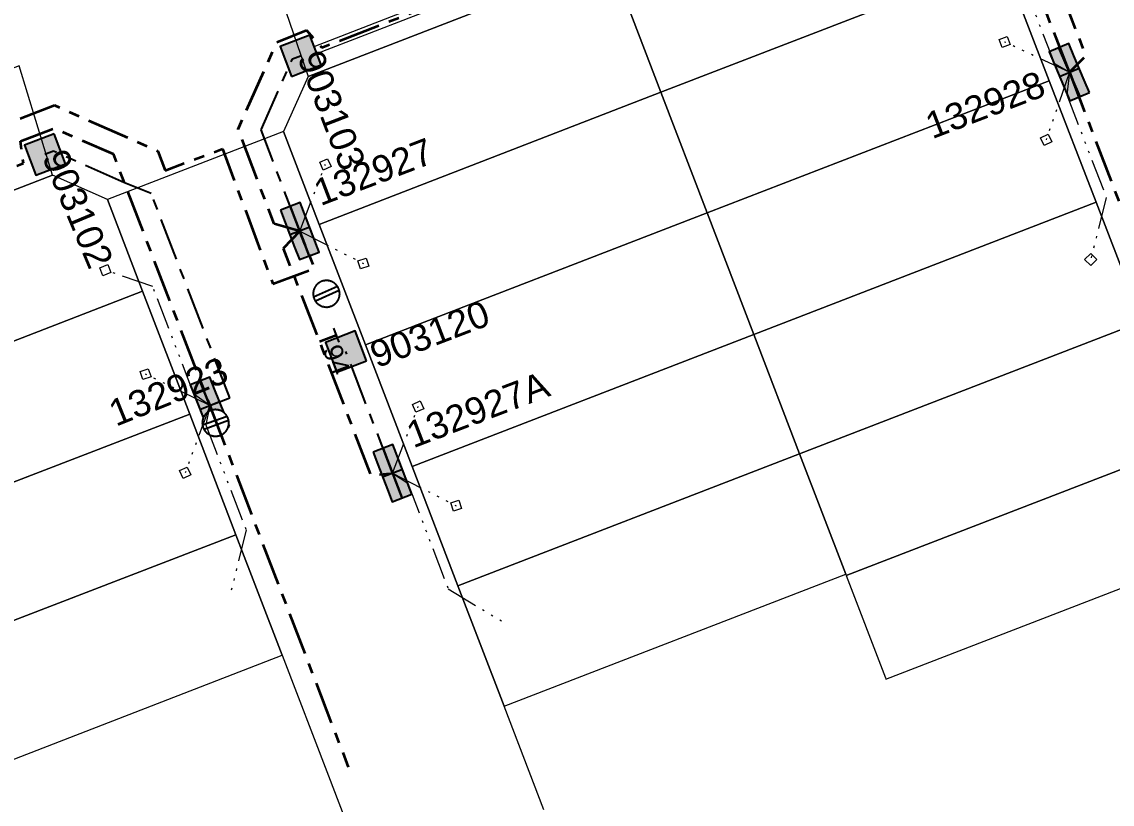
# Model space of a CAD drawing. Header units: metres. Extents: x 0 to 311505, y 0 to 6270811.
# Drawn here: x 310670.1 to 310772.8, y 6270060.7 to 6270134.4 of the extents above; entities that cross this region are included whole.
import ezdxf
from ezdxf import colors
from ezdxf.entities.mleader import LeaderData, LeaderLine
from ezdxf.enums import TextEntityAlignment as Align
from ezdxf.math import Vec2, Vec3

# ---------------------------------------------------------------- set-up
doc = ezdxf.new("R2010")
doc.units = ezdxf.units.M
doc.linetypes.add('Cable Exist UG', pattern=[7, 4, -1, 1, -1])
doc.linetypes.add('PHANTOMX2', pattern=[6.6, 3, -0.75, 0.2, -0.75, 0.2, -0.75, 0.2, -0.75])
doc.layers.get('0').update_dxf_attribs({"color": 6})
for name, color, linetype, lineweight in [('_User Miscellaneous1', 30, 'Continuous', 13), ('_User_LV_Exist', 5, 'Continuous', 35), ('Cadastre Land Parcels_SP_EXT', 118, 'Continuous', 15), ('Cadastre Roads_SP_EXT', 218, 'Continuous', 15), ('Mains_LV_EXT', 163, 'Continuous', 25), ('Mains_LV_SL_EXT', 135, 'Continuous', 25), ('Services_SP_EXT', 42, 'PHANTOMX2', 20)]:
    doc.layers.add(name, color=color, linetype=linetype, lineweight=lineweight)
for name, color, linetype in [('Equip_LV_EXT', 7, 'Continuous'), ('Notes', 7, 'Continuous'), ('SupportsUG_SP_LV_EXT', 7, 'Continuous'), ('SupportsUG_SP_LV_SL_EXT', 7, 'Continuous')]:
    doc.layers.add(name, color=color, linetype=linetype)
doc.styles.add('COLUMN_LABEL', font='arial.ttf', dxfattribs={"height": 2})
doc.styles.add('iecARIAL', font='arial.ttf', dxfattribs={"height": 2})
doc.styles.add('POLE_LABEL', font='arial.ttf', dxfattribs={"height": 2})
doc.styles.get("Standard").update_dxf_attribs({"font": 'arial.ttf'})

# ---------------------------------------------------------------- blocks, each defined once
blk = doc.blocks.new('COLUMN_EXT')
blk.add_hatch(color=256).paths.add_polyline_path([(1.5, -1.5), (1.5, 1.5), (-1.5, 1.5), (-1.5, -1.5)])
blk.add_lwpolyline([(1.5, 1.5), (-1.5, 1.5), (-1.5, -1.5), (1.5, -1.5)], close=True)
at = {"flags": 9}
for tag, p in [('NOTES', (-1.81, 2)), ('STREETNAME', (-1.81, 1.6)), ('LOCATION', (-1.81, 1.4)), ('SUBURB', (-1.81, 1.8)), ('LEGEND', (-1.81, 1.2)), ('USAGE', (-1.81, 1)), ('COLUMN_TYPE', (-1.81, 0.4)), ('OWNED_BY', (-1.81, 0.6)), ('STATE', (-1.81, 0.8))]:
    blk.add_attdef(tag, text='', height=0.2, rotation=180, dxfattribs=at).set_placement(p, align=Align.MIDDLE_LEFT)
at = {"flags": 1}
blk.add_attdef('Z', (-1.81, 2.35), '', height=0.2, rotation=180, dxfattribs=at)
at = {"flags": 9}
for tag, style, p in [('STRUCTURE_PLANT_NUMBER', 'POLE_LABEL', (-1.81, -0.03)), ('STREET_CODE', 'COLUMN_LABEL', (-1.81, 0.2))]:
    blk.add_attdef(tag, text='', height=0.2, rotation=180, dxfattribs=dict(at, style=style)).set_placement(p, align=Align.MIDDLE_LEFT)
at = {"style": 'COLUMN_LABEL', "width": 0.9, "flags": 8}
blk.add_attdef('ASSET_NUM', text='', height=2, rotation=270, dxfattribs=at).set_placement((2, -4), align=Align.MIDDLE_LEFT)
blk = doc.blocks.new('PILLAR_EXT')
blk.add_hatch(color=256).paths.add_polyline_path([(-2.5, 1), (-2.5, -1), (2.5, -1), (2.5, 1)])
for p, q in [((-2.5, 0), (2.5, 0)), ((0, 1), (0, -1))]:
    blk.add_line(p, q)
at = {"ltscale": 10}
blk.add_line((2.5, 0), (-2.5, 0), dxfattribs=at)
blk.add_lwpolyline([(-2.5, -1), (-1.25, -1), (1.25, -1), (2.5, -1), (2.5, 1), (-2.5, 1)], close=True)
at = {"width": 0.9, "flags": 8}
blk.add_attdef('ASSET_NUM', text='', height=2, rotation=90, dxfattribs=at).set_placement((-2, 4), align=Align.MIDDLE_LEFT)
for tag, p, flags in [('OWNED_BY', (0, -0.2), 9), ('STATE', (0, -0.4), 9), ('SUPPORT_TYPE', (0, -0.6), 9), ('USAGE', (0, -0.8), 9), ('LEGEND', (0, -1), 9), ('LOCATION', (0, -1.2), 9), ('STREETNAME', (0, -1.8), 9), ('SUBURB', (0, -2), 1), ('NOTES', (0, -1.4), 9), ('PARENT', (0, -1.6), 9)]:
    blk.add_attdef(tag, p, '', height=0.2, dxfattribs=dict(flags=flags))
blk = doc.blocks.new('CCP_EXT')
at = {"flags": 9}
for tag, p in [('STATE', (0, -1.8)), ('USAGE', (0, -1.2)), ('LEGEND', (0, -1.4)), ('LIFE_SUPPORT', (0, -1.6)), ('NOTES', (0, -2))]:
    blk.add_attdef(tag, text='', height=0.2, dxfattribs=at).set_placement(p, align=Align.MIDDLE_LEFT)
at = {"transparency": 33554687}
blk.add_wipeout([(0, 0.57), (0.57, 0), (0, -0.57), (-0.57, 0)], dxfattribs=at)
blk.add_lwpolyline([(-0.57, 0), (0, 0.57), (0.57, 0), (0, -0.57), (-0.57, 0)])
at = {"flags": 1}
blk.add_attdef('Z', (0, 0), '', height=0.2, dxfattribs=at)
at = {"flags": 9}
for tag, p in [('CCP_TYPE', (0, 0)), ('CONSTRUCTED_VOLTAGE', (0, -0.2)), ('OPERATING_VOLTAGE', (0, -0.6)), ('ORIENTATION', (0, -0.8)), ('OWNED_BY', (0, -1)), ('NO_PHASES', (0, -0.4))]:
    blk.add_attdef(tag, text='', height=0.2, dxfattribs=at).set_placement(p, align=Align.MIDDLE_LEFT)
blk = doc.blocks.new('LV_UG_LINKS_CLOSED_EXT')
at = {"layer": 'Equip_LV_EXT'}
for tag, flags, p in [('ACTUAL_STATUS', 9, (3, -2)), ('CONSTRUCTED_VOLTAGE', 9, (3, -2.2)), ('OPERATING_VOLTAGE', 9, (3, -2.6)), ('ORIENTATION', 9, (3, -2.8)), ('STATE', 9, (3, -3)), ('NO_PHASES', 9, (3, -2.4)), ('SWITCH_TYPE', 9, (3, -3.2)), ('OWNED_BY', 9, (3, -3.8)), ('OPERATED_BY', 9, (3, -4)), ('USAGE', 9, (3, -3.4)), ('NOTES', 9, (3, -3.6)), ('MAINTAINED_BY', 9, (3, -4.2)), ('TYPE', 9, (3, -4.6)), ('Z', 1, (3, -4.8)), ('NUMBER_OF_PHASES', 9, (3, -4.4))]:
    blk.add_attdef(tag, text='', height=0.2, dxfattribs=dict(at, flags=flags)).set_placement(p, align=Align.MIDDLE_LEFT)
at = {"transparency": 33554687}
blk.add_wipeout([(4, 1.25), (3.97, 1.25), (3.94, 1.25), (3.91, 1.25), (3.88, 1.24), (3.85, 1.24), (3.82, 1.24), (3.79, 1.23), (3.76, 1.23), (3.73, 1.22), (3.7, 1.21), (3.67, 1.2), (3.64, 1.2), (3.61, 1.19), (3.58, 1.18), (3.55, 1.17), (3.52, 1.15), (3.49, 1.14), (3.47, 1.13), (3.44, 1.12), (3.41, 1.1), (3.38, 1.09), (3.36, 1.07), (3.33, 1.06), (3.31, 1.04), (3.28, 1.02), (3.26, 1), (3.23, 0.99), (3.21, 0.97), (3.18, 0.95), (3.16, 0.93), (3.14, 0.91), (3.12, 0.88), (3.09, 0.86), (3.07, 0.84), (3.05, 0.82), (3.03, 0.79), (3.01, 0.77), (3, 0.74), (2.98, 0.72), (2.96, 0.69), (2.94, 0.67), (2.93, 0.64), (2.91, 0.62), (2.9, 0.59), (2.88, 0.56), (2.87, 0.53), (2.86, 0.51), (2.85, 0.48), (2.83, 0.45), (2.82, 0.42), (2.81, 0.39), (2.8, 0.36), (2.8, 0.33), (2.79, 0.3), (2.78, 0.27), (2.77, 0.24), (2.77, 0.21), (2.76, 0.18), (2.76, 0.15), (2.76, 0.12), (2.75, 0.09), (2.75, 0.06), (2.75, 0.03), (2.75, 0), (2.75, -0.03), (2.75, -0.06), (2.75, -0.09), (2.76, -0.12), (2.76, -0.15), (2.76, -0.18), (2.77, -0.21), (2.77, -0.24), (2.78, -0.27), (2.79, -0.3), (2.8, -0.33), (2.8, -0.36), (2.81, -0.39), (2.82, -0.42), (2.83, -0.45), (2.85, -0.48), (2.86, -0.51), (2.87, -0.53), (2.88, -0.56), (2.9, -0.59), (2.91, -0.62), (2.93, -0.64), (2.94, -0.67), (2.96, -0.69), (2.98, -0.72), (3, -0.74), (3.01, -0.77), (3.03, -0.79), (3.05, -0.82), (3.07, -0.84), (3.09, -0.86), (3.12, -0.88), (3.14, -0.91), (3.16, -0.93), (3.18, -0.95), (3.21, -0.97), (3.23, -0.99), (3.26, -1), (3.28, -1.02), (3.31, -1.04), (3.33, -1.06), (3.36, -1.07), (3.38, -1.09), (3.41, -1.1), (3.44, -1.12), (3.47, -1.13), (3.49, -1.14), (3.52, -1.15), (3.55, -1.17), (3.58, -1.18), (3.61, -1.19), (3.64, -1.2), (3.67, -1.2), (3.7, -1.21), (3.73, -1.22), (3.76, -1.23), (3.79, -1.23), (3.82, -1.24), (3.85, -1.24), (3.88, -1.24), (3.91, -1.25), (3.94, -1.25), (3.97, -1.25), (4, -1.25), (4.03, -1.25), (4.06, -1.25), (4.09, -1.25), (4.12, -1.24), (4.15, -1.24), (4.18, -1.24), (4.21, -1.23), (4.24, -1.23), (4.27, -1.22), (4.3, -1.21), (4.33, -1.2), (4.36, -1.2), (4.39, -1.19), (4.42, -1.18), (4.45, -1.17), (4.48, -1.15), (4.51, -1.14), (4.53, -1.13), (4.56, -1.12), (4.59, -1.1), (4.62, -1.09), (4.64, -1.07), (4.67, -1.06), (4.69, -1.04), (4.72, -1.02), (4.74, -1), (4.77, -0.99), (4.79, -0.97), (4.82, -0.95), (4.84, -0.93), (4.86, -0.91), (4.88, -0.88), (4.91, -0.86), (4.93, -0.84), (4.95, -0.82), (4.97, -0.79), (4.99, -0.77), (5, -0.74), (5.02, -0.72), (5.04, -0.69), (5.06, -0.67), (5.07, -0.64), (5.09, -0.62), (5.1, -0.59), (5.12, -0.56), (5.13, -0.53), (5.14, -0.51), (5.15, -0.48), (5.17, -0.45), (5.18, -0.42), (5.19, -0.39), (5.2, -0.36), (5.2, -0.33), (5.21, -0.3), (5.22, -0.27), (5.23, -0.24), (5.23, -0.21), (5.24, -0.18), (5.24, -0.15), (5.24, -0.12), (5.25, -0.09), (5.25, -0.06), (5.25, -0.03), (5.25, 0), (5.25, 0.03), (5.25, 0.06), (5.25, 0.09), (5.24, 0.12), (5.24, 0.15), (5.24, 0.18), (5.23, 0.21), (5.23, 0.24), (5.22, 0.27), (5.21, 0.3), (5.2, 0.33), (5.2, 0.36), (5.19, 0.39), (5.18, 0.42), (5.17, 0.45), (5.15, 0.48), (5.14, 0.51), (5.13, 0.53), (5.12, 0.56), (5.1, 0.59), (5.09, 0.62), (5.07, 0.64), (5.06, 0.67), (5.04, 0.69), (5.02, 0.72), (5, 0.74), (4.99, 0.77), (4.97, 0.79), (4.95, 0.82), (4.93, 0.84), (4.91, 0.86), (4.88, 0.88), (4.86, 0.91), (4.84, 0.93), (4.82, 0.95), (4.79, 0.97), (4.77, 0.99), (4.74, 1), (4.72, 1.02), (4.69, 1.04), (4.67, 1.06), (4.64, 1.07), (4.62, 1.09), (4.59, 1.1), (4.56, 1.12), (4.53, 1.13), (4.51, 1.14), (4.48, 1.15), (4.45, 1.17), (4.42, 1.18), (4.39, 1.19), (4.36, 1.2), (4.33, 1.2), (4.3, 1.21), (4.27, 1.22), (4.24, 1.23), (4.21, 1.23), (4.18, 1.24), (4.15, 1.24), (4.12, 1.24), (4.09, 1.25), (4.06, 1.25), (4.03, 1.25)], dxfattribs=at).dxf.layer = 'Equip_LV_EXT'
at = {"layer": 'Equip_LV_EXT'}
for p, q in [((3.79, 1.23), (3.79, -1.23)), ((4.21, 1.23), (4.21, -1.23))]:
    blk.add_line(p, q, dxfattribs=at)
at = {"layer": 'Equip_LV_EXT', "flags": 128}
blk.add_lwpolyline([(4, 1.25), (3.97, 1.25), (3.94, 1.25), (3.91, 1.25), (3.88, 1.24), (3.85, 1.24), (3.82, 1.24), (3.79, 1.23), (3.76, 1.23), (3.73, 1.22), (3.7, 1.21), (3.67, 1.2), (3.64, 1.2), (3.61, 1.19), (3.58, 1.18), (3.55, 1.17), (3.52, 1.15), (3.49, 1.14), (3.47, 1.13), (3.44, 1.12), (3.41, 1.1), (3.38, 1.09), (3.36, 1.07), (3.33, 1.06), (3.31, 1.04), (3.28, 1.02), (3.26, 1), (3.23, 0.99), (3.21, 0.97), (3.18, 0.95), (3.16, 0.93), (3.14, 0.91), (3.12, 0.88), (3.09, 0.86), (3.07, 0.84), (3.05, 0.82), (3.03, 0.79), (3.01, 0.77), (3, 0.74), (2.98, 0.72), (2.96, 0.69), (2.94, 0.67), (2.93, 0.64), (2.91, 0.62), (2.9, 0.59), (2.88, 0.56), (2.87, 0.53), (2.86, 0.51), (2.85, 0.48), (2.83, 0.45), (2.82, 0.42), (2.81, 0.39), (2.8, 0.36), (2.8, 0.33), (2.79, 0.3), (2.78, 0.27), (2.77, 0.24), (2.77, 0.21), (2.76, 0.18), (2.76, 0.15), (2.76, 0.12), (2.75, 0.09), (2.75, 0.06), (2.75, 0.03), (2.75, 0), (2.75, -0.03), (2.75, -0.06), (2.75, -0.09), (2.76, -0.12), (2.76, -0.15), (2.76, -0.18), (2.77, -0.21), (2.77, -0.24), (2.78, -0.27), (2.79, -0.3), (2.8, -0.33), (2.8, -0.36), (2.81, -0.39), (2.82, -0.42), (2.83, -0.45), (2.85, -0.48), (2.86, -0.51), (2.87, -0.53), (2.88, -0.56), (2.9, -0.59), (2.91, -0.62), (2.93, -0.64), (2.94, -0.67), (2.96, -0.69), (2.98, -0.72), (3, -0.74), (3.01, -0.77), (3.03, -0.79), (3.05, -0.82), (3.07, -0.84), (3.09, -0.86), (3.12, -0.88), (3.14, -0.91), (3.16, -0.93), (3.18, -0.95), (3.21, -0.97), (3.23, -0.99), (3.26, -1), (3.28, -1.02), (3.31, -1.04), (3.33, -1.06), (3.36, -1.07), (3.38, -1.09), (3.41, -1.1), (3.44, -1.12), (3.47, -1.13), (3.49, -1.14), (3.52, -1.15), (3.55, -1.17), (3.58, -1.18), (3.61, -1.19), (3.64, -1.2), (3.67, -1.2), (3.7, -1.21), (3.73, -1.22), (3.76, -1.23), (3.79, -1.23), (3.82, -1.24), (3.85, -1.24), (3.88, -1.24), (3.91, -1.25), (3.94, -1.25), (3.97, -1.25), (4, -1.25), (4.03, -1.25), (4.06, -1.25), (4.09, -1.25), (4.12, -1.24), (4.15, -1.24), (4.18, -1.24), (4.21, -1.23), (4.24, -1.23), (4.27, -1.22), (4.3, -1.21), (4.33, -1.2), (4.36, -1.2), (4.39, -1.19), (4.42, -1.18), (4.45, -1.17), (4.48, -1.15), (4.51, -1.14), (4.53, -1.13), (4.56, -1.12), (4.59, -1.1), (4.62, -1.09), (4.64, -1.07), (4.67, -1.06), (4.69, -1.04), (4.72, -1.02), (4.74, -1), (4.77, -0.99), (4.79, -0.97), (4.82, -0.95), (4.84, -0.93), (4.86, -0.91), (4.88, -0.88), (4.91, -0.86), (4.93, -0.84), (4.95, -0.82), (4.97, -0.79), (4.99, -0.77), (5, -0.74), (5.02, -0.72), (5.04, -0.69), (5.06, -0.67), (5.07, -0.64), (5.09, -0.62), (5.1, -0.59), (5.12, -0.56), (5.13, -0.53), (5.14, -0.51), (5.15, -0.48), (5.17, -0.45), (5.18, -0.42), (5.19, -0.39), (5.2, -0.36), (5.2, -0.33), (5.21, -0.3), (5.22, -0.27), (5.23, -0.24), (5.23, -0.21), (5.24, -0.18), (5.24, -0.15), (5.24, -0.12), (5.25, -0.09), (5.25, -0.06), (5.25, -0.03), (5.25, 0), (5.25, 0.03), (5.25, 0.06), (5.25, 0.09), (5.24, 0.12), (5.24, 0.15), (5.24, 0.18), (5.23, 0.21), (5.23, 0.24), (5.22, 0.27), (5.21, 0.3), (5.2, 0.33), (5.2, 0.36), (5.19, 0.39), (5.18, 0.42), (5.17, 0.45), (5.15, 0.48), (5.14, 0.51), (5.13, 0.53), (5.12, 0.56), (5.1, 0.59), (5.09, 0.62), (5.07, 0.64), (5.06, 0.67), (5.04, 0.69), (5.02, 0.72), (5, 0.74), (4.99, 0.77), (4.97, 0.79), (4.95, 0.82), (4.93, 0.84), (4.91, 0.86), (4.88, 0.88), (4.86, 0.91), (4.84, 0.93), (4.82, 0.95), (4.79, 0.97), (4.77, 0.99), (4.74, 1), (4.72, 1.02), (4.69, 1.04), (4.67, 1.06), (4.64, 1.07), (4.62, 1.09), (4.59, 1.1), (4.56, 1.12), (4.53, 1.13), (4.51, 1.14), (4.48, 1.15), (4.45, 1.17), (4.42, 1.18), (4.39, 1.19), (4.36, 1.2), (4.33, 1.2), (4.3, 1.21), (4.27, 1.22), (4.24, 1.23), (4.21, 1.23), (4.18, 1.24), (4.15, 1.24), (4.12, 1.24), (4.09, 1.25), (4.06, 1.25), (4.03, 1.25)], close=True, dxfattribs=at)

msp = doc.modelspace()

# ---------------------------------------------------------------- linework, layer by layer
at = {"layer": '_User Miscellaneous1'}
for p, q in [((310697.62, 6270132.11), (310751.83, 6270153.15)), ((310697.88, 6270131.43), (310752.09, 6270152.48)), ((310697.62, 6270132.11), (310697.75, 6270131.77)), ((310697.88, 6270131.43), (310697.75, 6270131.77))]:
    msp.add_line(p, q, dxfattribs=at)
at = {"layer": '_User_LV_Exist', "color": 4, "linetype": 'Cable Exist UG', "flags": 128}
msp.add_lwpolyline([(310768.76, 6270129.68), (310764.37, 6270141.02)], dxfattribs=at)
at = {"layer": 'Cadastre Land Parcels_SP_EXT', "linetype": 'Continuous'}
for points in [[(310762.48, 6270140.23), (310759.1, 6270148.97), (310753.93, 6270151.26), (310725.5, 6270140.28), (310730.29, 6270127.79), (310762.48, 6270140.23)], [(310730.29, 6270127.79), (310725.5, 6270140.28), (310697.05, 6270129.29), (310694.75, 6270124.11), (310698.11, 6270115.35), (310730.29, 6270127.79)], [(310766.86, 6270128.88), (310762.48, 6270140.23), (310730.29, 6270127.79), (310734.64, 6270116.44), (310766.86, 6270128.88)], [(310771.28, 6270117.44), (310766.86, 6270128.88), (310734.64, 6270116.44), (310739.03, 6270104.98), (310771.28, 6270117.44)], [(310734.64, 6270116.44), (310730.29, 6270127.79), (310698.11, 6270115.35), (310702.46, 6270104), (310734.64, 6270116.44)], [(310681.46, 6270109.06), (310678.15, 6270117.69), (310672.98, 6270119.99), (310645.91, 6270109.53), (310650.65, 6270097.15), (310650.66, 6270097.12), (310681.46, 6270109.06)], [(310775.63, 6270106.2), (310771.28, 6270117.44), (310739.03, 6270104.98), (310743.35, 6270093.73), (310775.63, 6270106.2)], [(310739.03, 6270104.98), (310734.64, 6270116.44), (310702.46, 6270104), (310706.85, 6270092.54), (310739.03, 6270104.98)], [(310685.9, 6270097.48), (310681.46, 6270109.06), (310650.66, 6270097.12), (310655.03, 6270085.72), (310655.08, 6270085.61), (310685.9, 6270097.48)], [(310780.05, 6270094.75), (310775.63, 6270106.2), (310743.35, 6270093.73), (310747.69, 6270082.4), (310747.74, 6270082.27), (310780.05, 6270094.75)], [(310743.35, 6270093.73), (310739.03, 6270104.98), (310706.85, 6270092.54), (310711.17, 6270081.29), (310743.35, 6270093.73)], [(310690.25, 6270086.12), (310685.9, 6270097.48), (310655.08, 6270085.61), (310659.42, 6270074.27), (310659.42, 6270074.25), (310690.25, 6270086.12)], [(310783.81, 6270085.01), (310780.05, 6270094.75), (310747.74, 6270082.27), (310751.43, 6270072.65), (310751.48, 6270072.52), (310783.81, 6270085.01)], [(310747.69, 6270082.4), (310743.35, 6270093.73), (310711.17, 6270081.29), (310715.51, 6270069.96), (310747.69, 6270082.4)], [(310694.6, 6270074.79), (310690.25, 6270086.12), (310659.42, 6270074.25), (310663.73, 6270063.05), (310663.8, 6270062.86), (310694.6, 6270074.79)]]:
    msp.add_lwpolyline(points, close=True, dxfattribs=at)
at = {"layer": 'Cadastre Roads_SP_EXT', "linetype": 'Continuous'}
for points in [[(310725.5, 6270140.28), (310753.93, 6270151.26), (310750.4, 6270161.41), (310693.59, 6270139.46), (310697.05, 6270129.29), (310725.5, 6270140.28)], [(310645.91, 6270109.53), (310672.98, 6270119.99), (310669.84, 6270130.28), (310615.21, 6270109.17), (310618.83, 6270099.06), (310645.91, 6270109.53)]]:
    msp.add_lwpolyline(points, close=True, dxfattribs=at)
at = {"layer": 'Mains_LV_SL_EXT', "color": 4, "linetype": 'Cable Exist UG'}
for points in [[(310696.27, 6270114.72), (310692.62, 6270124.25), (310695.59, 6270130.94), (310696.35, 6270131.23)], [(310705.01, 6270091.91), (310700.62, 6270103.37)]]:
    msp.add_lwpolyline(points, dxfattribs=at)

# ---------------------------------------------------------------- block references
at = {"layer": 'SupportsUG_SP_LV_EXT'}
ref = msp.add_blockref('PILLAR_EXT', (310768.76, 6270129.68), dxfattribs=dict(at, rotation=113.0384927920417))
ref.add_attrib('ASSET_NUM', '132928', dxfattribs={"layer": '0', "height": 2.5, "rotation": 21.0636, "style": 'iecARIAL'}).set_placement((310766.26, 6270128.71), align=Align.MIDDLE_RIGHT)
ref = msp.add_blockref('PILLAR_EXT', (310696.27, 6270114.72), dxfattribs=dict(at, rotation=290.9674022614706))
ref.add_attrib('ASSET_NUM', '132927', dxfattribs={"layer": '0', "height": 2.5, "rotation": 20.9674, "style": 'iecARIAL'}).set_placement((310697.77, 6270118.22), align=Align.MIDDLE_LEFT)
ref = msp.add_blockref('PILLAR_EXT', (310687.79, 6270098.28), dxfattribs=dict(at, rotation=111.8917601587761))
ref.add_attrib('ASSET_NUM', '132923', dxfattribs={"layer": '0', "height": 2.5, "rotation": 21.8918, "style": 'iecARIAL'}).set_placement((310689.29, 6270101.78), align=Align.MIDDLE_RIGHT)
ref = msp.add_blockref('PILLAR_EXT', (310705.01, 6270091.91), dxfattribs=dict(at, rotation=290.967384585887))
ref.add_attrib('ASSET_NUM', '132927A', dxfattribs={"layer": '0', "height": 2.5, "rotation": 20.9674, "style": 'iecARIAL'}).set_placement((310706.51, 6270095.41), align=Align.MIDDLE_LEFT)
at = {"layer": 'SupportsUG_SP_LV_SL_EXT'}
ref = msp.add_blockref('COLUMN_EXT', (310696.35, 6270131.23), dxfattribs=dict(at, rotation=201.1133981707104))
ref.add_attrib('ASSET_NUM', '903103', dxfattribs={"layer": '0', "height": 2.5, "rotation": 291.1134, "style": 'COLUMN_LABEL'}).set_placement((310698.35, 6270131.98), align=Align.TOP_LEFT)
ref = msp.add_blockref('COLUMN_EXT', (310672.27, 6270121.93), dxfattribs=dict(at, rotation=20.65396252593113))
ref.add_attrib('ASSET_NUM', '903102', dxfattribs={"layer": '0', "height": 2.5, "rotation": 292.7433, "style": 'COLUMN_LABEL'}).set_placement((310674.27, 6270122.68), align=Align.TOP_LEFT)
ref = msp.add_blockref('COLUMN_EXT', (310700.62, 6270103.37), dxfattribs=dict(at, rotation=290.9675361674616))
ref.add_attrib('ASSET_NUM', '903120', dxfattribs={"layer": '0', "height": 2.5, "rotation": 20.9675, "style": 'COLUMN_LABEL'}).set_placement((310702.62, 6270104.12), align=Align.TOP_LEFT)

# ---------------------------------------------------------------- texts
at = {"layer": 'Mains_LV_EXT'}
msp.add_text('T94', height=1.8, rotation=290.8626, dxfattribs=at).set_placement((310697.85, 6270105.02))

# ---------------------------------------------------------------- next in the draw order: block references
at = {"layer": 'Services_SP_EXT'}
for p, rotation in [((310762.66, 6270132.52), 335.0384927976286), ((310766.57, 6270123.31), 71.03849296604342), ((310698.68, 6270121), 248.9674021651649), ((310677.96, 6270111.04), 336.5897228711742), ((310702.26, 6270111.66), 152.9674021231829), ((310681.75, 6270101.24), 333.8917603126416), ((310707.42, 6270098.19), 248.9673844894977), ((310685.48, 6270091.96), 69.89176024714924), ((310711, 6270088.85), 152.9673847013154)]:
    msp.add_blockref('CCP_EXT', p, dxfattribs=dict(at, rotation=rotation))
msp.add_blockref('CCP_EXT', (310770.77, 6270112.05), dxfattribs=at)

# ---------------------------------------------------------------- next in the draw order: linework, layer by layer
at = {"layer": '_User_LV_Exist', "linetype": 'Cable Exist UG', "flags": 128}
for points in [[(310696.27, 6270114.72), (310693.87, 6270115.39), (310693.87, 6270115.39), (310690.46, 6270124.3), (310694.1, 6270132.5), (310696.9, 6270133.65), (310698.34, 6270132), (310698.34, 6270132), (310724.81, 6270142.22), (310748.2, 6270151.27), (310749.67, 6270153.97), (310749.67, 6270153.97), (310754.06, 6270155.66), (310762.27, 6270152.03), (310766.1, 6270142.07), (310770.31, 6270131.21), (310768.76, 6270129.68)], [(310768.76, 6270129.68), (310781.09, 6270097.49), (310783.48, 6270097.13), (310783.48, 6270097.13), (310787.17, 6270087.54), (310785.65, 6270085.91)]]:
    msp.add_lwpolyline(points, dxfattribs=at)
at = {"layer": 'Cadastre Roads_SP_EXT', "linetype": 'Continuous'}
msp.add_lwpolyline([(310815.38, 6270034.77), (310791.81, 6270095.77), (310769.76, 6270152.88), (310759.1, 6270148.97), (310762.48, 6270140.23), (310766.86, 6270128.88), (310771.28, 6270117.44), (310775.63, 6270106.2), (310780.05, 6270094.75), (310783.81, 6270085.01), (310788.18, 6270073.71), (310792.54, 6270062.42), (310796.92, 6270051.08), (310801.34, 6270039.63), (310804.72, 6270030.89), (310815.38, 6270034.77)], close=True, dxfattribs=at)
msp.add_lwpolyline([(310719.25, 6270060.21), (310715.51, 6270069.96), (310711.17, 6270081.29), (310706.85, 6270092.54), (310702.46, 6270104), (310698.11, 6270115.35), (310694.75, 6270124.11), (310678.15, 6270117.69), (310681.46, 6270109.06), (310685.9, 6270097.48), (310690.25, 6270086.12), (310694.6, 6270074.79), (310698.96, 6270063.41), (310702.86, 6270053.24)], dxfattribs=at)
at = {"layer": 'Services_SP_EXT'}
for points in [[(310768.76, 6270129.68), (310767.38, 6270130.47), (310767.38, 6270130.47), (310763.77, 6270139.81), (310763.44, 6270140.66), (310758.15, 6270143.78)], [(310768.76, 6270129.68), (310762.66, 6270132.52)], [(310768.76, 6270129.68), (310766.57, 6270123.31)], [(310768.76, 6270129.68), (310768.51, 6270127.55), (310768.51, 6270127.55), (310772.24, 6270117.87), (310770.77, 6270112.05)], [(310696.27, 6270114.72), (310698.68, 6270121)], [(310696.27, 6270114.72), (310702.26, 6270111.66)], [(310705.01, 6270091.91), (310707.42, 6270098.19)], [(310705.01, 6270091.91), (310711, 6270088.85)], [(310705.01, 6270091.91), (310706.44, 6270090.97), (310706.44, 6270090.97), (310710.26, 6270081.01), (310715.91, 6270077.61)]]:
    msp.add_lwpolyline(points, dxfattribs=at)

# ---------------------------------------------------------------- next in the draw order: block references
at = {"layer": 'Equip_LV_EXT'}
for p, rotation in [((310697.16, 6270112.47), 293.8865000183445), ((310686.97, 6270100.41), 289.9831067384488)]:
    msp.add_blockref('LV_UG_LINKS_CLOSED_EXT', p, dxfattribs=dict(at, rotation=rotation))

# ---------------------------------------------------------------- next in the draw order: linework, layer by layer
at = {"layer": '_User_LV_Exist', "linetype": 'Cable Exist UG', "flags": 128}
for points in [[(310622.76, 6270088.67), (310612.92, 6270086.76), (310612.92, 6270086.76), (310610.07, 6270094.15), (310614.39, 6270103.87), (310619.18, 6270105.69), (310620.68, 6270104.16), (310668.06, 6270122.41), (310667.79, 6270124.49), (310673.18, 6270126.57), (310682.89, 6270122.25), (310683.59, 6270120.43), (310688.99, 6270122.45), (310688.99, 6270122.45), (310693.73, 6270109.75), (310697.67, 6270111.2), (310696.27, 6270114.72)], [(310622.76, 6270088.67), (310614.64, 6270087.81), (310614.64, 6270087.81), (310612.23, 6270094.09), (310615.88, 6270102.29), (310618.67, 6270103.35), (310620.17, 6270101.82), (310620.17, 6270101.82), (310670.24, 6270121.11), (310669.97, 6270123.19), (310669.97, 6270123.19), (310673.12, 6270124.4), (310678.69, 6270121.98), (310687.79, 6270098.28)], [(310696.27, 6270114.72), (310694.71, 6270113.07), (310698.39, 6270103.62), (310698.39, 6270103.62), (310702.94, 6270091.73), (310705.01, 6270091.91)], [(310687.79, 6270098.28), (310700.84, 6270064.22)]]:
    msp.add_lwpolyline(points, dxfattribs=at)
at = {"layer": 'Mains_LV_SL_EXT', "color": 4, "linetype": 'Cable Exist UG'}
msp.add_lwpolyline([(310687.79, 6270098.28), (310689.68, 6270099.01), (310689.68, 6270099.01), (310682.28, 6270118.24), (310679.75, 6270119.27), (310673.07, 6270122.24), (310672.27, 6270121.93)], dxfattribs=at)
at = {"layer": 'Services_SP_EXT'}
for points in [[(310687.79, 6270098.28), (310686.3, 6270099.37), (310686.3, 6270099.37), (310682.42, 6270109.5), (310677.96, 6270111.04)], [(310687.79, 6270098.28), (310681.75, 6270101.24)], [(310687.79, 6270098.28), (310685.48, 6270091.96)], [(310687.79, 6270098.28), (310687.41, 6270096.48), (310687.41, 6270096.48), (310691.21, 6270086.57), (310689.71, 6270080.44)]]:
    msp.add_lwpolyline(points, dxfattribs=at)

# ---------------------------------------------------------------- next in the draw order: leaders
at = {"layer": 'Notes'}
ml = msp.add_multileader_mtext('Standard', dxfattribs=at)
ml.set_content('Constructed under  \\PURS15861', color=256)
ml.set_leader_properties()
ml.build(insert=Vec2(0, 0))
ml.multileader.update_dxf_attribs({"leader_type": 2, "has_text_frame": 1, "text_left_attachment_type": 2, "text_right_attachment_type": 2, "dogleg_length": 0.01})
ctx = ml.context
ctx.base_point, ctx.char_height, ctx.plane_origin, ctx.plane_x_axis, ctx.plane_y_axis = Vec3(310975.1, 6270390.56), 1.8, Vec3(312213.89, 6270750.77), Vec3(0.932874, 0.360203), Vec3(-0.360203, 0.932874)
ctx.left_attachment, ctx.right_attachment, ctx.text_align_type = 2, 2, 1
notes = []
notes.append((ctx, [(0, (0, 0, 0), (0, 0), (1, 0), 1, [])]))
ctx.mtext.insert, ctx.mtext.text_direction, ctx.mtext.rotation, ctx.mtext.width, ctx.mtext.alignment, ctx.mtext.flow_direction = Vec3(310985.69, 6270397.27), Vec3(0.932874, 0.360203), 0.368486, 20.9235, 2, 5
ctx.mtext.has_bg_fill, ctx.mtext.bg_color, ctx.mtext.bg_scale_factor, ctx.mtext.bg_transparency, ctx.mtext.use_window_bg_color = 1, -1073741824, 2, 0, 1
for ctx, leaders in notes:
    for number, flags, end, landing, length, lines in leaders:
        leader = LeaderData()
        leader.index, (leader.has_last_leader_line, leader.has_dogleg_vector, leader.attachment_direction) = number, flags
        leader.last_leader_point, leader.dogleg_vector, leader.dogleg_length = Vec3(end), Vec3(landing), length
        for number, points, colour, breaks in lines:
            line = LeaderLine()
            line.index, line.vertices, line.color, line.breaks = number, Vec3.list(points), colors.encode_raw_color(colour), breaks
            leader.lines.append(line)
        ctx.leaders.append(leader)

# ---------------------------------------------------------------- next in the draw order: leaders
ml = msp.add_multileader_mtext('Standard', dxfattribs=at)
ml.set_content('Constructed under  \\PURS16270', color=256)
ml.set_leader_properties()
ml.build(insert=Vec2(0, 0))
ml.multileader.update_dxf_attribs({"leader_type": 2, "has_text_frame": 1, "text_left_attachment_type": 2, "text_right_attachment_type": 2, "dogleg_length": 0.01})
ctx = ml.context
ctx.base_point, ctx.char_height, ctx.plane_origin, ctx.plane_x_axis, ctx.plane_y_axis = Vec3(310863.5, 6270348.23), 1.8, Vec3(312104.33, 6270705.46), Vec3(0.932874, 0.360203), Vec3(-0.360203, 0.932874)
ctx.left_attachment, ctx.right_attachment, ctx.text_align_type = 2, 2, 1
notes = []
notes.append((ctx, [(0, (0, 0, 0), (0, 0), (1, 0), 1, [])]))
ctx.mtext.insert, ctx.mtext.text_direction, ctx.mtext.rotation, ctx.mtext.width, ctx.mtext.alignment, ctx.mtext.flow_direction = Vec3(310874.09, 6270354.94), Vec3(0.932874, 0.360203), 0.368486, 20.9235, 2, 5
ctx.mtext.has_bg_fill, ctx.mtext.bg_color, ctx.mtext.bg_scale_factor, ctx.mtext.bg_transparency, ctx.mtext.use_window_bg_color = 1, -1073741824, 2, 0, 1
for ctx, leaders in notes:
    for number, flags, end, landing, length, lines in leaders:
        leader = LeaderData()
        leader.index, (leader.has_last_leader_line, leader.has_dogleg_vector, leader.attachment_direction) = number, flags
        leader.last_leader_point, leader.dogleg_vector, leader.dogleg_length = Vec3(end), Vec3(landing), length
        for number, points, colour, breaks in lines:
            line = LeaderLine()
            line.index, line.vertices, line.color, line.breaks = number, Vec3.list(points), colors.encode_raw_color(colour), breaks
            leader.lines.append(line)
        ctx.leaders.append(leader)

# ---------------------------------------------------------------- next in the draw order: leaders
ml = msp.add_multileader_mtext('Standard', dxfattribs=at)
ml.set_content('Constructed under  \\PURS16270', color=256)
ml.set_leader_properties()
ml.build(insert=Vec2(0, 0))
ml.multileader.update_dxf_attribs({"leader_type": 2, "has_text_frame": 1, "text_left_attachment_type": 2, "text_right_attachment_type": 2, "dogleg_length": 0.01})
ctx = ml.context
ctx.base_point, ctx.char_height, ctx.plane_origin, ctx.plane_x_axis, ctx.plane_y_axis = Vec3(310767.42, 6270287.07), 1.8, Vec3(311985.46, 6270656.14), Vec3(0.932874, 0.360203), Vec3(-0.360203, 0.932874)
ctx.left_attachment, ctx.right_attachment, ctx.text_align_type = 2, 2, 1
notes = []
notes.append((ctx, [(0, (0, 0, 0), (0, 0), (1, 0), 1, [])]))
ctx.mtext.insert, ctx.mtext.text_direction, ctx.mtext.rotation, ctx.mtext.width, ctx.mtext.alignment, ctx.mtext.flow_direction = Vec3(310778.01, 6270293.78), Vec3(0.932874, 0.360203), 0.368486, 20.9235, 2, 5
ctx.mtext.has_bg_fill, ctx.mtext.bg_color, ctx.mtext.bg_scale_factor, ctx.mtext.bg_transparency, ctx.mtext.use_window_bg_color = 1, -1073741824, 2, 0, 1
for ctx, leaders in notes:
    for number, flags, end, landing, length, lines in leaders:
        leader = LeaderData()
        leader.index, (leader.has_last_leader_line, leader.has_dogleg_vector, leader.attachment_direction) = number, flags
        leader.last_leader_point, leader.dogleg_vector, leader.dogleg_length = Vec3(end), Vec3(landing), length
        for number, points, colour, breaks in lines:
            line = LeaderLine()
            line.index, line.vertices, line.color, line.breaks = number, Vec3.list(points), colors.encode_raw_color(colour), breaks
            leader.lines.append(line)
        ctx.leaders.append(leader)

# ---------------------------------------------------------------- next in the draw order: leaders
ml = msp.add_multileader_mtext('Standard', dxfattribs=at)
ml.set_content('URS19531', color=256)
ml.set_leader_properties()
ml.build(insert=Vec2(0, 0))
ml.multileader.update_dxf_attribs({"leader_type": 2, "has_text_frame": 1, "text_left_attachment_type": 2, "text_right_attachment_type": 2, "dogleg_length": 0.01})
ctx = ml.context
ctx.base_point, ctx.char_height, ctx.plane_origin, ctx.plane_x_axis, ctx.plane_y_axis = Vec3(310872.6, 6270336.94), 1.8, Vec3(312113.21, 6270685.4), Vec3(0.932874, 0.360203), Vec3(-0.360203, 0.932874)
ctx.left_attachment, ctx.right_attachment, ctx.text_align_type = 2, 2, 1
notes = []
notes.append((ctx, [(0, (0, 0, 0), (0, 0), (1, 0), 1, [])]))
ctx.mtext.insert, ctx.mtext.text_direction, ctx.mtext.rotation, ctx.mtext.width, ctx.mtext.alignment, ctx.mtext.flow_direction = Vec3(310879.56, 6270340.62), Vec3(0.932874, 0.360203), 0.368486, 12.7312, 2, 5
ctx.mtext.has_bg_fill, ctx.mtext.bg_color, ctx.mtext.bg_scale_factor, ctx.mtext.bg_transparency, ctx.mtext.use_window_bg_color = 1, -1073741824, 2, 0, 1
for ctx, leaders in notes:
    for number, flags, end, landing, length, lines in leaders:
        leader = LeaderData()
        leader.index, (leader.has_last_leader_line, leader.has_dogleg_vector, leader.attachment_direction) = number, flags
        leader.last_leader_point, leader.dogleg_vector, leader.dogleg_length = Vec3(end), Vec3(landing), length
        for number, points, colour, breaks in lines:
            line = LeaderLine()
            line.index, line.vertices, line.color, line.breaks = number, Vec3.list(points), colors.encode_raw_color(colour), breaks
            leader.lines.append(line)
        ctx.leaders.append(leader)

# ---------------------------------------------------------------- next in the draw order: leaders
at = {"layer": 'Notes', "transparency": 33554687}
ml = msp.add_multileader_mtext('Standard', dxfattribs=at)
ml.set_content('Constructed under  \\PURS19285', color=256)
ml.set_leader_properties()
ml.build(insert=Vec2(0, 0))
ml.multileader.update_dxf_attribs({"leader_type": 2, "has_text_frame": 1, "text_left_attachment_type": 2, "text_right_attachment_type": 2, "dogleg_length": 0.01})
ctx = ml.context
ctx.base_point, ctx.char_height, ctx.plane_origin, ctx.plane_x_axis, ctx.plane_y_axis = Vec3(310887.81, 6270286.83), 1.8, Vec3(312129.67, 6270641.84), Vec3(0.932874, 0.360203), Vec3(-0.360203, 0.932874)
ctx.left_attachment, ctx.right_attachment, ctx.text_align_type = 2, 2, 1
notes = []
notes.append((ctx, [(0, (0, 0, 0), (0, 0), (1, 0), 1, [])]))
ctx.mtext.insert, ctx.mtext.text_direction, ctx.mtext.rotation, ctx.mtext.width, ctx.mtext.alignment, ctx.mtext.flow_direction = Vec3(310898.4, 6270293.54), Vec3(0.932874, 0.360203), 0.368486, 20.9235, 2, 5
ctx.mtext.has_bg_fill, ctx.mtext.bg_color, ctx.mtext.bg_scale_factor, ctx.mtext.bg_transparency, ctx.mtext.use_window_bg_color = 1, -1073741824, 2, 0, 1
for ctx, leaders in notes:
    for number, flags, end, landing, length, lines in leaders:
        leader = LeaderData()
        leader.index, (leader.has_last_leader_line, leader.has_dogleg_vector, leader.attachment_direction) = number, flags
        leader.last_leader_point, leader.dogleg_vector, leader.dogleg_length = Vec3(end), Vec3(landing), length
        for number, points, colour, breaks in lines:
            line = LeaderLine()
            line.index, line.vertices, line.color, line.breaks = number, Vec3.list(points), colors.encode_raw_color(colour), breaks
            leader.lines.append(line)
        ctx.leaders.append(leader)

doc.saveas('drawing.dxf')
